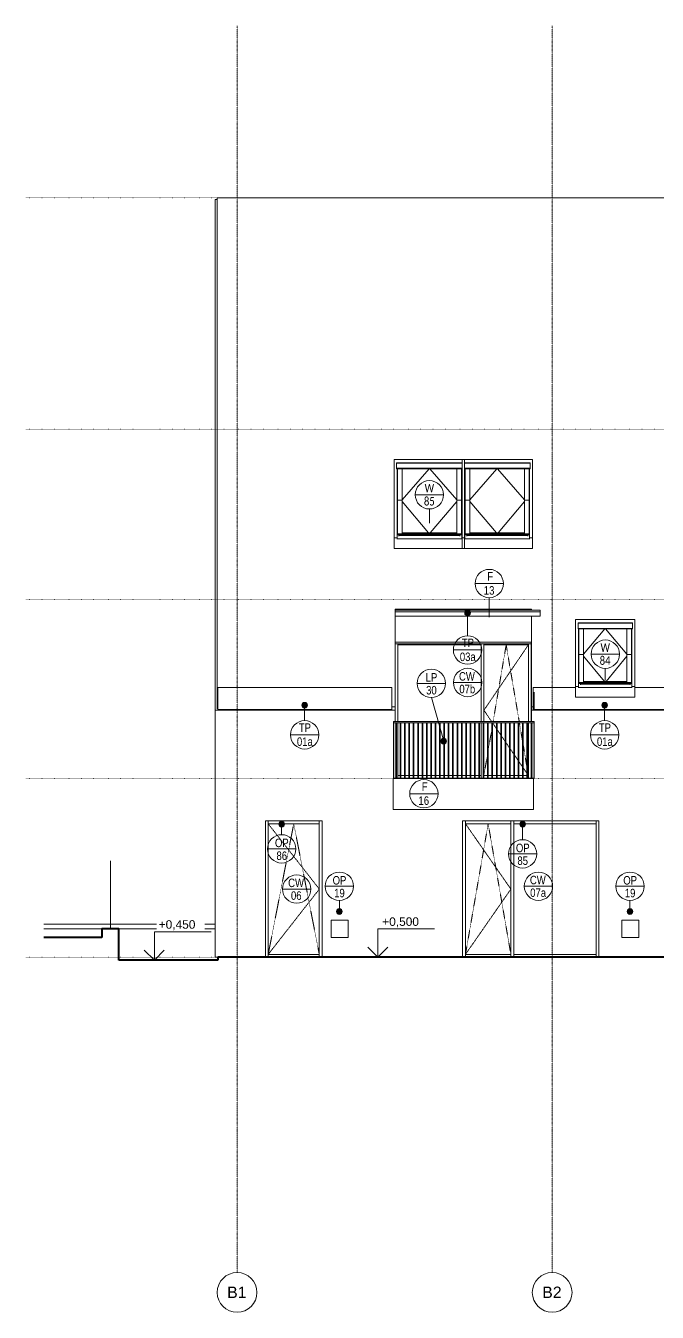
# Model space of a CAD drawing. Header units: millimetres. Extents: x -10201 to 227333, y -5874 to 72638.
# Drawn here: x -10201 to 925, y -5753 to 16905 of the extents above; entities that cross this region are included whole.
import ezdxf

# ---------------------------------------------------------------- set-up
doc = ezdxf.new("R2010")
doc.units = ezdxf.units.MM
for name, pattern in [('HA_Dash_2mm-S1mm', [2, 1, -1]), ('HA_DashDot_10mm-S3mm', [10, 4, -3, 0, -3]), ('HA_Dot-S4mm', [4, 0, -4])]:
    doc.linetypes.add(name, pattern=pattern)
for name, color, linetype, lineweight in [('A-DETL-____-THIN', 9, 'Continuous', 9), ('A-DETL-____-WIDE', 9, 'Continuous', 40), ('A-DOOR-____-OTLN', 9, 'Continuous', 9), ('A-FLOR-____-OTLN', 9, 'Continuous', 9), ('A-FLOR-HRAL-OTLN', 9, 'Continuous', 9), ('A-FLOR-LEVL-OTLN', 9, 'Continuous', 9), ('A-GENM-____-IDEN', 9, 'Continuous', 9), ('A-GENM-____-OTLN', 9, 'Continuous', 9), ('A-GLAZ-____-IDEN', 9, 'Continuous', 9), ('A-GLAZ-____-OTLN', 9, 'Continuous', 5), ('A-GLAZ-CURT-OTLN', 9, 'Continuous', 5), ('A-GLAZ-CWMG-OTLN', 9, 'Continuous', 5), ('A-ROOF-____-OTLN', 9, 'Continuous', 9), ('A-WALL-____-IDEN', 9, 'Continuous', 9), ('A-WALL-____-MCUT', 9, 'Continuous', 25), ('A-WALL-____-OTLN', 9, 'Continuous', 9), ('G-____-____-DIMS', 9, 'Continuous', 5), ('G-____-____-TEXT', 9, 'Continuous', 5), ('I-WALL-____-OTLN', 9, 'Continuous', 9), ('S-GRID-____-IDEN', 9, 'Continuous', 9), ('S-GRID-____-OTLN', 9, 'Continuous', 5)]:
    doc.layers.add(name, color=color, linetype=linetype, lineweight=lineweight)
doc.styles.add('Arial', font='arial.ttf', dxfattribs={"height": 200})
doc.styles.add('Arial_1', font='arial.ttf', dxfattribs={"height": 150})
doc.styles.add('Arial_2', font='arial.ttf', dxfattribs={"width": 0.8, "height": 150})
doc.styles.add('Calibri', font='calibri.ttf', dxfattribs={"width": 0.8, "height": 150})

# ---------------------------------------------------------------- blocks, each defined once
blk = doc.blocks.new('Railing - 40 x12 mm-1473109-B_pohled jižní_DPS pohled')
at = {"layer": 'A-FLOR-HRAL-OTLN'}
blk.add_hatch(color=256, dxfattribs=at).paths.add_polyline_path([(-1248, 3655), (-1244, 3655), (-1244, 4630), (-1282, 4630), (-1282, 3655)])
at = {"layer": 'A-FLOR-HRAL-OTLN', "color": 7}
blk.add_line((-1244, 4630), (-1244, 3655), dxfattribs=at)
blk = doc.blocks.new('Railing - 40 x12 mm-V1-B_pohled jižní_DPS pohled')
at = {"layer": 'A-FLOR-HRAL-OTLN'}
blk.add_hatch(color=256, dxfattribs=at).paths.add_polyline_path([(-1282, 3655), (-1282, 4630), (-1294, 4630), (-1294, 3655)])
at = {"layer": 'A-FLOR-HRAL-OTLN', "color": 7}
for p, q in [((-1282, 4630), (-1294, 4630)), ((-1294, 4630), (-1294, 3655)), ((-1282, 3655), (-1282, 4630)), ((-1294, 3655), (-1282, 3655))]:
    blk.add_line(p, q, dxfattribs=at)
blk = doc.blocks.new('Railing - 40 x12 mm-V2-B_pohled jižní_DPS pohled')
at = {"layer": 'A-FLOR-HRAL-OTLN'}
blk.add_hatch(color=256, dxfattribs=at).paths.add_polyline_path([(-3681, 3655), (-3681, 4630), (-3719, 4630), (-3719, 3655)])
at = {"layer": 'A-FLOR-HRAL-OTLN', "color": 7}
blk.add_line((-3719, 3655), (-3719, 4630), dxfattribs=at)
blk = doc.blocks.new('Railing - Railing-1472907-B_pohled jižní_DPS pohled')
at = {"layer": 'A-FLOR-HRAL-OTLN'}
blk.add_hatch(color=256, dxfattribs=at).paths.add_polyline_path([(-1248, 3650), (-1244, 3650), (-1244, 3655), (-3719, 3655), (-3719, 3650), (-1381, 3650)])
at = {"layer": 'A-FLOR-HRAL-OTLN', "color": 7}
for p, q in [((-3719, 3650), (-3719, 3655)), ((-3719, 3655), (-1244, 3655)), ((-1244, 3650), (-3719, 3650)), ((-1244, 3650), (-1244, 3655))]:
    blk.add_line(p, q, dxfattribs=at)
for name, p in [('Railing - 40 x12 mm-V2-B_pohled jižní_DPS pohled', (0, 0)), ('Railing - 40 x12 mm-V1-B_pohled jižní_DPS pohled', (-2387, 0)), ('Railing - 40 x12 mm-V1-B_pohled jižní_DPS pohled', (-2310, 0)), ('Railing - 40 x12 mm-V1-B_pohled jižní_DPS pohled', (-2233, 0)), ('Railing - 40 x12 mm-V1-B_pohled jižní_DPS pohled', (-2156, 0)), ('Railing - 40 x12 mm-V1-B_pohled jižní_DPS pohled', (-2079, 0)), ('Railing - 40 x12 mm-V1-B_pohled jižní_DPS pohled', (-2002, 0)), ('Railing - 40 x12 mm-V1-B_pohled jižní_DPS pohled', (-1925, 0)), ('Railing - 40 x12 mm-V1-B_pohled jižní_DPS pohled', (-1848, 0)), ('Railing - 40 x12 mm-V1-B_pohled jižní_DPS pohled', (-1771, 0)), ('Railing - 40 x12 mm-V1-B_pohled jižní_DPS pohled', (-1694, 0)), ('Railing - 40 x12 mm-V1-B_pohled jižní_DPS pohled', (-1617, 0)), ('Railing - 40 x12 mm-V1-B_pohled jižní_DPS pohled', (-1540, 0)), ('Railing - 40 x12 mm-V1-B_pohled jižní_DPS pohled', (-1463, 0)), ('Railing - 40 x12 mm-V1-B_pohled jižní_DPS pohled', (-1386, 0)), ('Railing - 40 x12 mm-V1-B_pohled jižní_DPS pohled', (-1309, 0)), ('Railing - 40 x12 mm-V1-B_pohled jižní_DPS pohled', (-1232, 0)), ('Railing - 40 x12 mm-V1-B_pohled jižní_DPS pohled', (-1155, 0)), ('Railing - 40 x12 mm-V1-B_pohled jižní_DPS pohled', (-1078, 0)), ('Railing - 40 x12 mm-V1-B_pohled jižní_DPS pohled', (-1001, 0)), ('Railing - 40 x12 mm-V1-B_pohled jižní_DPS pohled', (-924, 0)), ('Railing - 40 x12 mm-V1-B_pohled jižní_DPS pohled', (-847, 0)), ('Railing - 40 x12 mm-V1-B_pohled jižní_DPS pohled', (-770, 0)), ('Railing - 40 x12 mm-V1-B_pohled jižní_DPS pohled', (-693, 0)), ('Railing - 40 x12 mm-V1-B_pohled jižní_DPS pohled', (-616, 0)), ('Railing - 40 x12 mm-V1-B_pohled jižní_DPS pohled', (-539, 0)), ('Railing - 40 x12 mm-V1-B_pohled jižní_DPS pohled', (-462, 0)), ('Railing - 40 x12 mm-V1-B_pohled jižní_DPS pohled', (-385, 0)), ('Railing - 40 x12 mm-V1-B_pohled jižní_DPS pohled', (-308, 0)), ('Railing - 40 x12 mm-V1-B_pohled jižní_DPS pohled', (-231, 0)), ('Railing - 40 x12 mm-V1-B_pohled jižní_DPS pohled', (-154, 0)), ('Railing - 40 x12 mm-V1-B_pohled jižní_DPS pohled', (-77, 0)), ('Railing - 40 x12 mm-V1-B_pohled jižní_DPS pohled', (0, 0)), ('Railing - 40 x12 mm-1473109-B_pohled jižní_DPS pohled', (0, 0))]:
    blk.add_blockref(name, p)
blk = doc.blocks.new('Top Rail Type - Top Rail_Internal_-1472931-B_pohled jižní_DPS pohled')
at = {"layer": 'A-FLOR-HRAL-OTLN'}
blk.add_hatch(color=256, dxfattribs=at).paths.add_polyline_path([(-1248, 4630), (-1244, 4630), (-1244, 4650), (-3719, 4650), (-3719, 4630), (-1381, 4630)])
at = {"layer": 'A-FLOR-HRAL-OTLN', "color": 7}
for p, q in [((-3719, 4630), (-3719, 4650)), ((-1244, 4650), (-3719, 4650)), ((-1244, 4630), (-3719, 4630)), ((-1244, 4630), (-1244, 4650))]:
    blk.add_line(p, q, dxfattribs=at)
blk = doc.blocks.new('Systémový panel - Sklo-1712998-B_pohled jižní_DPS pohled')
at = {"layer": 'A-GLAZ-CURT-OTLN', "color": 250}
for p, q in [((-2179, 6000), (-3646, 6000)), ((-3646, 6000), (-3646, 4650)), ((-2179, 4650), (-2179, 6000)), ((-3646, 4630), (-3646, 3700)), ((-2179, 3700), (-2179, 4630)), ((-3646, 3700), (-3604, 3700)), ((-3592, 3700), (-3527, 3700)), ((-3515, 3700), (-3450, 3700)), ((-3438, 3700), (-3373, 3700)), ((-3361, 3700), (-3296, 3700)), ((-3284, 3700), (-3219, 3700)), ((-3207, 3700), (-3142, 3700)), ((-3130, 3700), (-3065, 3700)), ((-3053, 3700), (-2988, 3700)), ((-2976, 3700), (-2911, 3700)), ((-2899, 3700), (-2834, 3700)), ((-2822, 3700), (-2757, 3700)), ((-2745, 3700), (-2680, 3700)), ((-2668, 3700), (-2603, 3700)), ((-2591, 3700), (-2526, 3700)), ((-2514, 3700), (-2449, 3700)), ((-2437, 3700), (-2372, 3700)), ((-2360, 3700), (-2295, 3700)), ((-2283, 3700), (-2218, 3700)), ((-2206, 3700), (-2179, 3700))]:
    blk.add_line(p, q, dxfattribs=at)
blk = doc.blocks.new('Obdélníková příčel - 50x70mm EXT-1712994-B_pohled jižní_DPS pohled')
at = {"layer": 'A-GLAZ-CWMG-OTLN', "color": 250}
for p, q in [((-2129, 6000), (-2129, 6020)), ((-2129, 6000), (-1346, 6000)), ((-1346, 6020), (-1346, 6000))]:
    blk.add_line(p, q, dxfattribs=at)
blk = doc.blocks.new('Obdélníková příčel - 50x70mm EXT-1712995-B_pohled jižní_DPS pohled')
at = {"layer": 'A-GLAZ-CWMG-OTLN', "color": 250}
for p, q in [((-3646, 3655), (-3646, 3700)), ((-3604, 3700), (-3646, 3700)), ((-3527, 3700), (-3592, 3700)), ((-3450, 3700), (-3515, 3700)), ((-3373, 3700), (-3438, 3700)), ((-3296, 3700), (-3361, 3700)), ((-3219, 3700), (-3284, 3700)), ((-3142, 3700), (-3207, 3700)), ((-3065, 3700), (-3130, 3700)), ((-2988, 3700), (-3053, 3700)), ((-2911, 3700), (-2976, 3700)), ((-2834, 3700), (-2899, 3700)), ((-2757, 3700), (-2822, 3700)), ((-2680, 3700), (-2745, 3700)), ((-2603, 3700), (-2668, 3700)), ((-2526, 3700), (-2591, 3700)), ((-2449, 3700), (-2514, 3700)), ((-2372, 3700), (-2437, 3700)), ((-2295, 3700), (-2360, 3700)), ((-2218, 3700), (-2283, 3700)), ((-2179, 3700), (-2206, 3700)), ((-2179, 3700), (-2179, 3655))]:
    blk.add_line(p, q, dxfattribs=at)
blk = doc.blocks.new('Obdélníková příčel - 50x70mm EXT-1518045-B_pohled jižní_DPS pohled')
at = {"layer": 'A-GLAZ-CWMG-OTLN', "color": 250}
for p, q in [((-1346, 6020), (-1346, 4650)), ((-1346, 4630), (-1346, 3655))]:
    blk.add_line(p, q, dxfattribs=at)
blk = doc.blocks.new('Obdélníková příčel - 50x70mm EXT-1518046-B_pohled jižní_DPS pohled')
at = {"layer": 'A-GLAZ-CWMG-OTLN', "color": 250}
for p, q in [((-3646, 4650), (-3646, 6020)), ((-3646, 3655), (-3646, 4630))]:
    blk.add_line(p, q, dxfattribs=at)
blk = doc.blocks.new('ABMV_CW_Single_Swing_Generic - Ex_Glass_SKLOPNE-1712999-B_pohled jižní_DPS pohled')
at = {"layer": 'A-DOOR-____-OTLN', "color": 250, "linetype": 'HA_Dash_2mm-S1mm', "lineweight": 5}
for p, q in [((-1346, 6000), (-2129, 4850)), ((-1737, 6000), (-1967, 4650)), ((-1507, 4650), (-1737, 6000)), ((-2129, 4850), (-1993, 4650)), ((-1987, 4533), (-2052, 4152)), ((-1971, 4630), (-1975, 4604)), ((-1975, 4624), (-1910, 4529)), ((-1448, 4303), (-1504, 4630)), ((-1898, 4511), (-1833, 4416)), ((-1821, 4398), (-1756, 4303)), ((-2064, 4081), (-2129, 3700)), ((-1744, 4285), (-1679, 4190)), ((-1667, 4172), (-1602, 4077)), ((-1371, 3851), (-1436, 4233)), ((-1590, 4059), (-1525, 3964)), ((-1513, 3946), (-1448, 3851)), ((-1436, 3833), (-1371, 3738)), ((-1346, 3700), (-1359, 3781)), ((-1359, 3720), (-1346, 3700))]:
    blk.add_line(p, q, dxfattribs=at)
blk = doc.blocks.new('Obdélníková příčel - 50x70mm EXT-1712996-B_pohled jižní_DPS pohled')
at = {"layer": 'A-GLAZ-CWMG-OTLN', "color": 250}
for p, q in [((-3646, 6000), (-3646, 6020)), ((-3646, 6000), (-2179, 6000)), ((-2179, 6020), (-2179, 6000))]:
    blk.add_line(p, q, dxfattribs=at)
blk = doc.blocks.new('Obdélníková příčel - 50x70mm EXT-1712997-B_pohled jižní_DPS pohled')
at = {"layer": 'A-GLAZ-CWMG-OTLN', "color": 250}
for p, q in [((-2064, 3700), (-2129, 3700)), ((-1987, 3700), (-2052, 3700)), ((-1910, 3700), (-1975, 3700)), ((-1833, 3700), (-1898, 3700)), ((-1756, 3700), (-1821, 3700)), ((-1679, 3700), (-1744, 3700)), ((-1602, 3700), (-1667, 3700)), ((-1525, 3700), (-1590, 3700)), ((-1448, 3700), (-1513, 3700)), ((-1371, 3700), (-1436, 3700)), ((-1346, 3700), (-1359, 3700)), ((-1346, 3700), (-1346, 3655))]:
    blk.add_line(p, q, dxfattribs=at)
blk = doc.blocks.new('Obdélníková příčel - 50x70mm EXT-1518048-B_pohled jižní_DPS pohled')
at = {"layer": 'A-GLAZ-CWMG-OTLN', "color": 250}
for p, q in [((-2179, 6020), (-2179, 4650)), ((-2129, 4650), (-2129, 6020)), ((-2179, 4630), (-2179, 3655))]:
    blk.add_line(p, q, dxfattribs=at)
blk = doc.blocks.new('Obdélníková příčel - 50x70mm EXT-1516067-B_pohled jižní_DPS pohled')
at = {"layer": 'A-GLAZ-CWMG-OTLN', "color": 250}
for p, q in [((-5929, 2850), (-5929, 2900)), ((-5029, 2850), (-5929, 2850)), ((-5029, 2900), (-5029, 2850))]:
    blk.add_line(p, q, dxfattribs=at)
blk = doc.blocks.new('Obdélníková příčel - 50x70mm EXT-V15-B_pohled jižní_DPS pohled')
at = {"layer": 'A-GLAZ-CWMG-OTLN', "color": 250}
blk.add_line((-5929, 2900), (-5929, 500), dxfattribs=at)
blk = doc.blocks.new('ABMV_CW_Single_Swing_Generic - Ex_Glass_SKLOPNE-1553233-B_pohled jižní_DPS pohled')
at = {"layer": 'A-DOOR-____-OTLN', "color": 250, "linetype": 'HA_Dash_2mm-S1mm', "lineweight": 5}
for p, q in [((-5929, 550), (-5479, 2850)), ((-5929, 2850), (-5029, 1700)), ((-5479, 2850), (-5029, 550)), ((-5029, 1700), (-5929, 550))]:
    blk.add_line(p, q, dxfattribs=at)
blk = doc.blocks.new('Obdélníková příčel - 50x70mm EXT-1516068-B_pohled jižní_DPS pohled')
at = {"layer": 'A-GLAZ-CWMG-OTLN', "color": 250}
for p, q in [((-5929, 500), (-5929, 550)), ((-5929, 550), (-5029, 550)), ((-5029, 550), (-5029, 500))]:
    blk.add_line(p, q, dxfattribs=at)
blk = doc.blocks.new('Obdélníková příčel - 50x70mm EXT-V16-B_pohled jižní_DPS pohled')
at = {"layer": 'A-GLAZ-CWMG-OTLN', "color": 250}
blk.add_line((-5029, 2900), (-5029, 500), dxfattribs=at)
blk = doc.blocks.new('Systémový panel - Sklo-1518049-B_pohled jižní_DPS pohled')
at = {"layer": 'A-GLAZ-CURT-OTLN', "color": 250}
for p, q in [((-154, 2850), (-1604, 2850)), ((-1604, 2850), (-1604, 550)), ((-154, 550), (-154, 2850)), ((-1604, 550), (-154, 550))]:
    blk.add_line(p, q, dxfattribs=at)
blk = doc.blocks.new('Obdélníková příčel - 50x70mm EXT-1944709-B_pohled jižní_DPS pohled')
at = {"layer": 'A-GLAZ-CWMG-OTLN', "color": 250}
for p, q in [((-2454, 2850), (-2454, 2900)), ((-1654, 2850), (-2454, 2850)), ((-1654, 2900), (-1654, 2850))]:
    blk.add_line(p, q, dxfattribs=at)
blk = doc.blocks.new('Obdélníková příčel - 50x70mm EXT-1514294-B_pohled jižní_DPS pohled')
at = {"layer": 'A-GLAZ-CWMG-OTLN', "color": 250}
for p, q in [((-1604, 500), (-1604, 550)), ((-1604, 550), (-154, 550)), ((-154, 550), (-154, 500))]:
    blk.add_line(p, q, dxfattribs=at)
blk = doc.blocks.new('Obdélníková příčel - 50x70mm EXT-V17-B_pohled jižní_DPS pohled')
at = {"layer": 'A-GLAZ-CWMG-OTLN', "color": 250}
blk.add_line((-154, 500), (-154, 2900), dxfattribs=at)
blk = doc.blocks.new('ABMV_CW_Single_Swing_Generic - Ex_Glass_SKLOPNE-1944711-B_pohled jižní_DPS pohled')
at = {"layer": 'A-DOOR-____-OTLN', "color": 250, "linetype": 'HA_Dash_2mm-S1mm', "lineweight": 5}
for p, q in [((-2454, 550), (-2054, 2850)), ((-2454, 2850), (-1654, 1700)), ((-2054, 2850), (-1654, 550)), ((-1654, 1700), (-2454, 550))]:
    blk.add_line(p, q, dxfattribs=at)
blk = doc.blocks.new('Obdélníková příčel - 50x70mm EXT-1514295-B_pohled jižní_DPS pohled')
at = {"layer": 'A-GLAZ-CWMG-OTLN', "color": 250}
for p, q in [((-1604, 2850), (-1604, 2900)), ((-154, 2850), (-1604, 2850)), ((-154, 2900), (-154, 2850))]:
    blk.add_line(p, q, dxfattribs=at)
blk = doc.blocks.new('Obdélníková příčel - 50x70mm EXT-1944710-B_pohled jižní_DPS pohled')
at = {"layer": 'A-GLAZ-CWMG-OTLN', "color": 250}
for p, q in [((-2454, 500), (-2454, 550)), ((-2454, 550), (-1654, 550)), ((-1654, 550), (-1654, 500))]:
    blk.add_line(p, q, dxfattribs=at)
blk = doc.blocks.new('Obdélníková příčel - 50x70mm EXT-V18-B_pohled jižní_DPS pohled')
at = {"layer": 'A-GLAZ-CWMG-OTLN', "color": 250}
for p, q in [((-1654, 2900), (-1654, 500)), ((-1604, 2900), (-1604, 500))]:
    blk.add_line(p, q, dxfattribs=at)
blk = doc.blocks.new('Roof-Windows_VELUX_GLL_1061 - SK08-1808627-B_pohled jižní_DPS pohled')
at = {"layer": 'A-GLAZ-____-OTLN', "color": 250}
for p, q in [((-1274, 9267), (-2514, 9267)), ((-2514, 9267), (-2514, 9207)), ((-2514, 9103), (-2514, 7885)), ((-2472, 9204), (-2472, 9207)), ((-1316, 9207), (-2472, 9207)), ((-1316, 9204), (-2472, 9204)), ((-2472, 9204), (-2472, 9111)), ((-1316, 9111), (-2472, 9111)), ((-2472, 9111), (-2472, 9103)), ((-2472, 9103), (-1316, 9103)), ((-2464, 9103), (-2464, 7974)), ((-2458, 9102), (-2458, 8552)), ((-2375, 8558), (-1900, 9103)), ((-2375, 8552), (-2375, 9102)), ((-1414, 8558), (-1888, 9103)), ((-1414, 9102), (-1414, 8552)), ((-1331, 8552), (-1331, 9102)), ((-1324, 9103), (-1324, 7974)), ((-1316, 9207), (-1316, 9204)), ((-1316, 9111), (-1316, 9204)), ((-1316, 9103), (-1316, 9111)), ((-1274, 7885), (-1274, 9267)), ((-2458, 8552), (-2375, 8552)), ((-2458, 7959), (-2458, 8552)), ((-2375, 8552), (-2458, 8552)), ((-2375, 7959), (-2375, 8552)), ((-1909, 7974), (-2375, 8525)), ((-1880, 7974), (-1414, 8525)), ((-1414, 8552), (-1331, 8552)), ((-1414, 8552), (-1414, 7959)), ((-1331, 8552), (-1414, 8552)), ((-1331, 8552), (-1331, 7959)), ((-2464, 7962), (-2464, 7974)), ((-2458, 7974), (-2464, 7974)), ((-2464, 7955), (-2464, 7962)), ((-2464, 7939), (-2464, 7955)), ((-1324, 7955), (-2464, 7955)), ((-2464, 7930), (-2464, 7939)), ((-1324, 7939), (-2464, 7939)), ((-2375, 7959), (-2458, 7959)), ((-2375, 7958), (-2458, 7958)), ((-1414, 7974), (-2375, 7974)), ((-1331, 7959), (-1414, 7959)), ((-1331, 7958), (-1414, 7958)), ((-1324, 7974), (-1331, 7974)), ((-1324, 7974), (-1324, 7962)), ((-1324, 7962), (-1324, 7955)), ((-1324, 7955), (-1324, 7939)), ((-1324, 7939), (-1324, 7930)), ((-2514, 7885), (-2464, 7885)), ((-2464, 7885), (-2514, 7885)), ((-2514, 7885), (-2514, 7701)), ((-2464, 7930), (-2464, 7916)), ((-2464, 7874), (-2464, 7916)), ((-2464, 7871), (-2464, 7874)), ((-2464, 7871), (-1324, 7871)), ((-2464, 7861), (-2464, 7871)), ((-2431, 7930), (-2431, 7916)), ((-2431, 7928), (-1357, 7928)), ((-1357, 7930), (-1357, 7916)), ((-1324, 7930), (-1324, 7916)), ((-1324, 7916), (-1324, 7874)), ((-1324, 7885), (-1274, 7885)), ((-1274, 7885), (-1324, 7885)), ((-1324, 7874), (-1324, 7871)), ((-1324, 7871), (-1324, 7861)), ((-1274, 7701), (-1274, 7885)), ((-2514, 7701), (-1274, 7701)), ((-2514, 7699), (-2514, 7701)), ((-1274, 7699), (-2514, 7699)), ((-1274, 7701), (-1274, 7699))]:
    blk.add_line(p, q, dxfattribs=at)
blk = doc.blocks.new('Roof-Windows_VELUX_GLL_1061 - SK08-V22-B_pohled jižní_DPS pohled')
at = {"layer": 'A-GLAZ-____-OTLN', "color": 250}
for p, q in [((-2469, 9267), (-3709, 9267)), ((-3709, 9267), (-3709, 7885)), ((-3667, 9204), (-3667, 9207)), ((-2511, 9207), (-3667, 9207)), ((-2511, 9204), (-3667, 9204)), ((-3667, 9204), (-3667, 9111)), ((-2511, 9111), (-3667, 9111)), ((-3667, 9111), (-3667, 9103)), ((-3667, 9103), (-2511, 9103)), ((-3659, 9103), (-3659, 7974)), ((-3653, 9102), (-3653, 8552)), ((-3570, 8558), (-3095, 9103)), ((-3570, 8552), (-3570, 9102)), ((-2609, 8558), (-3083, 9103)), ((-2609, 9102), (-2609, 8552)), ((-2526, 8552), (-2526, 9102)), ((-2519, 9103), (-2519, 7974)), ((-2511, 9207), (-2511, 9204)), ((-2511, 9111), (-2511, 9204)), ((-2511, 9103), (-2511, 9111)), ((-2469, 9207), (-2469, 9267)), ((-2469, 7885), (-2469, 9103)), ((-3653, 8552), (-3570, 8552)), ((-3653, 7959), (-3653, 8552)), ((-3570, 8552), (-3653, 8552)), ((-3570, 7959), (-3570, 8552)), ((-3104, 7974), (-3570, 8525)), ((-3075, 7974), (-2609, 8525)), ((-2609, 8552), (-2526, 8552)), ((-2609, 8552), (-2609, 7959)), ((-2526, 8552), (-2609, 8552)), ((-2526, 8552), (-2526, 7959)), ((-3659, 7962), (-3659, 7974)), ((-3653, 7974), (-3659, 7974)), ((-3659, 7955), (-3659, 7962)), ((-3659, 7939), (-3659, 7955)), ((-2519, 7955), (-3659, 7955)), ((-3659, 7930), (-3659, 7939)), ((-2519, 7939), (-3659, 7939)), ((-3570, 7959), (-3653, 7959)), ((-3570, 7958), (-3653, 7958)), ((-2609, 7974), (-3570, 7974)), ((-2526, 7959), (-2609, 7959)), ((-2526, 7958), (-2609, 7958)), ((-2519, 7974), (-2526, 7974)), ((-2519, 7974), (-2519, 7962)), ((-2519, 7962), (-2519, 7955)), ((-2519, 7955), (-2519, 7939)), ((-2519, 7939), (-2519, 7930)), ((-3709, 7885), (-3659, 7885)), ((-3659, 7885), (-3709, 7885)), ((-3709, 7885), (-3709, 7701)), ((-3659, 7930), (-3659, 7916)), ((-3659, 7874), (-3659, 7916)), ((-3659, 7871), (-3659, 7874)), ((-3659, 7871), (-2519, 7871)), ((-3659, 7861), (-3659, 7871)), ((-3626, 7930), (-3626, 7916)), ((-3626, 7928), (-2552, 7928)), ((-2552, 7930), (-2552, 7916)), ((-2519, 7930), (-2519, 7916)), ((-2519, 7916), (-2519, 7874)), ((-2519, 7885), (-2469, 7885)), ((-2469, 7885), (-2519, 7885)), ((-2519, 7874), (-2519, 7871)), ((-2519, 7871), (-2519, 7861)), ((-2469, 7701), (-2469, 7885)), ((-3709, 7701), (-2469, 7701)), ((-3709, 7699), (-3709, 7701)), ((-2469, 7699), (-3709, 7699)), ((-2469, 7701), (-2469, 7699))]:
    blk.add_line(p, q, dxfattribs=at)
blk = doc.blocks.new('Roof-Windows_VELUX_GLL_1061 - PK06-1809138-B_pohled jižní_DPS pohled')
at = {"layer": 'A-GLAZ-____-OTLN', "color": 250}
for p, q in [((529, 6446), (-513, 6446)), ((-513, 6446), (-513, 5267)), ((-471, 6384), (-471, 6387)), ((487, 6387), (-471, 6387)), ((487, 6384), (-471, 6384)), ((-471, 6384), (-471, 6291)), ((487, 6387), (487, 6384)), ((487, 6291), (487, 6384)), ((529, 5267), (529, 6446)), ((487, 6291), (-471, 6291)), ((-471, 6291), (-471, 6282)), ((-471, 6282), (487, 6282)), ((-463, 6282), (-463, 5356)), ((-456, 6282), (-456, 5833)), ((-373, 5839), (2, 6282)), ((-373, 5833), (-373, 6282)), ((390, 5839), (14, 6282)), ((390, 6282), (390, 5833)), ((473, 5833), (473, 6282)), ((479, 6282), (479, 5356)), ((487, 6282), (487, 6291)), ((-456, 5833), (-373, 5833)), ((-456, 5341), (-456, 5833)), ((-373, 5833), (-456, 5833)), ((-373, 5341), (-373, 5833)), ((-6, 5356), (-373, 5805)), ((22, 5356), (390, 5805)), ((390, 5833), (473, 5833)), ((390, 5833), (390, 5341)), ((473, 5833), (390, 5833)), ((473, 5833), (473, 5341)), ((-513, 5267), (-463, 5267)), ((-463, 5267), (-513, 5267)), ((-513, 5267), (-513, 5083)), ((-463, 5345), (-463, 5356)), ((-456, 5356), (-463, 5356)), ((-463, 5337), (-463, 5345)), ((-463, 5321), (-463, 5337)), ((479, 5337), (-463, 5337)), ((-463, 5312), (-463, 5321)), ((479, 5321), (-463, 5321)), ((-463, 5312), (-463, 5298)), ((-463, 5257), (-463, 5298)), ((-463, 5253), (-463, 5257)), ((-463, 5243), (-463, 5254)), ((-463, 5253), (479, 5253)), ((-373, 5341), (-456, 5341)), ((-373, 5341), (-456, 5341)), ((-430, 5312), (-430, 5298)), ((-430, 5310), (446, 5310)), ((390, 5356), (-373, 5356)), ((473, 5341), (390, 5341)), ((473, 5341), (390, 5341)), ((446, 5312), (446, 5298)), ((479, 5356), (473, 5356)), ((479, 5356), (479, 5345)), ((479, 5345), (479, 5337)), ((479, 5337), (479, 5321)), ((479, 5321), (479, 5312)), ((479, 5312), (479, 5298)), ((479, 5298), (479, 5257)), ((479, 5267), (529, 5267)), ((529, 5267), (479, 5267)), ((479, 5257), (479, 5253)), ((479, 5254), (479, 5243)), ((529, 5083), (529, 5267)), ((-513, 5083), (529, 5083)), ((-513, 5081), (-513, 5083)), ((529, 5081), (-513, 5081)), ((529, 5083), (529, 5081))]:
    blk.add_line(p, q, dxfattribs=at)
blk = doc.blocks.new('HA_GM_Gutter_Balcony - HA_GM_Gutter_Facade TP03-1678418-B_pohled jižní_DPS pohled')
at = {"layer": 'A-GENM-____-OTLN', "color": 7}
for p, q in [((-3694, 6583), (-3694, 6613)), ((-1139, 6613), (-3694, 6613)), ((-3694, 6581), (-3694, 6583)), ((-1139, 6583), (-3694, 6583)), ((-3694, 6508), (-3694, 6581)), ((-1139, 6581), (-3694, 6581)), ((-1139, 6613), (-1139, 6583)), ((-1139, 6583), (-1139, 6581)), ((-1139, 6581), (-1139, 6508)), ((-1139, 6508), (-3694, 6508))]:
    blk.add_line(p, q, dxfattribs=at)
blk = doc.blocks.new('TB_revizni dvirka 300x300 - TB_revizni dvirka 300x300-1879353-B_pohled jižní_DPS pohled')
at = {"layer": 'A-GENM-____-OTLN', "color": 7}
for p, q in [((-4821, 1150), (-4521, 1150)), ((-4821, 850), (-4821, 1150)), ((-4521, 1150), (-4521, 850)), ((-4521, 850), (-4821, 850))]:
    blk.add_line(p, q, dxfattribs=at)
blk = doc.blocks.new('TB_Porotherm KPVarioUNI_3000mm - TB_Porotherm KPVarioUNI_3000mm-1959484-B_pohled jižní_DPS pohled')
at = {"layer": 'A-GENM-____-OTLN', "color": 7}
blk.add_line((-1289, 6020), (-3694, 6020), dxfattribs=at)
blk = doc.blocks.new('185-01_OBJEKT B_Central_rvt-1-B_pohled jižní_DPS pohled')
at = {"layer": 'A-ROOF-____-OTLN', "color": 7}
for p, q in [((-6829, 4911), (-6829, 13875)), ((-6829, 13875), (21171, 13875)), ((-3694, 4911), (-3694, 6629)), ((-3694, 6629), (-1289, 6629)), ((-1289, 6629), (-1289, 6613)), ((-1289, 6508), (-1289, 4911)), ((-6819, 4911), (-6819, 5250)), ((-6819, 5250), (-3754, 5250)), ((-3754, 5250), (-3754, 4911)), ((-1264, 4911), (-1264, 5250)), ((-1264, 5250), (-513, 5250)), ((529, 5250), (1246, 5250)), ((-6829, 4872), (-6829, 4911)), ((-6829, 4911), (-6819, 4911)), ((-6819, 4872), (-6819, 4911)), ((-3754, 4862), (-6819, 4862)), ((-3754, 4911), (-3694, 4911)), ((-3754, 4911), (-3754, 4862)), ((-3694, 4851), (-3694, 4911)), ((-1289, 4911), (-1264, 4911)), ((-1289, 4911), (-1289, 4650)), ((-1264, 4862), (-1264, 4911)), ((1246, 4862), (-1264, 4862))]:
    blk.add_line(p, q, dxfattribs=at)
at = {"layer": 'A-WALL-____-OTLN', "color": 7}
for p, q in [((-6864, 4849), (-6864, 13847)), ((-6864, 13847), (-6829, 13847)), ((-1289, 6505), (-3694, 6505)), ((-3694, 6250), (-3694, 4888)), ((-3694, 6050), (-1289, 6050)), ((-1296, 6050), (-1296, 4650)), ((-1244, 5170), (-1244, 4888)), ((-6864, 500), (-6864, 4849)), ((-6819, 4849), (-6864, 4849)), ((-6819, 4872), (-6819, 4852)), ((-3694, 4852), (-6819, 4852)), ((-6819, 4852), (-6819, 4849)), ((-3694, 4888), (-3694, 4852)), ((-3694, 4650), (-3694, 4852)), ((1306, 4852), (-1289, 4852)), ((-1289, 4852), (-1289, 4650)), ((-1264, 4888), (-1244, 4888)), ((-1244, 4888), (-1244, 4862)), ((-1296, 4630), (-1296, 3655)), ((-5979, 500), (-5979, 2900)), ((-5979, 2900), (-4979, 2900)), ((-4979, 2900), (-4979, 500)), ((-2504, 500), (-2504, 2900)), ((-2504, 2900), (-104, 2900)), ((-104, 2900), (-104, 500)), ((-6864, 500), (-6819, 500))]:
    blk.add_line(p, q, dxfattribs=at)
at = {"layer": 'I-WALL-____-OTLN', "color": 7}
for p, q in [((-3719, 3650), (-3729, 3650)), ((-3729, 3650), (-3729, 3100)), ((-1254, 3650), (-1254, 3100)), ((-3729, 3100), (-1264, 3100)), ((-1254, 3100), (-1264, 3100))]:
    blk.add_line(p, q, dxfattribs=at)
at = {"layer": 'A-DOOR-____-OTLN', "lineweight": 9}
for name in ['ABMV_CW_Single_Swing_Generic - Ex_Glass_SKLOPNE-1712999-B_pohled jižní_DPS pohled', 'ABMV_CW_Single_Swing_Generic - Ex_Glass_SKLOPNE-1553233-B_pohled jižní_DPS pohled', 'ABMV_CW_Single_Swing_Generic - Ex_Glass_SKLOPNE-1944711-B_pohled jižní_DPS pohled']:
    blk.add_blockref(name, (0, 0), dxfattribs=at)
at = {"layer": 'A-FLOR-HRAL-OTLN', "lineweight": 9}
for name in ['Top Rail Type - Top Rail_Internal_-1472931-B_pohled jižní_DPS pohled', 'Railing - Railing-1472907-B_pohled jižní_DPS pohled']:
    blk.add_blockref(name, (0, 0), dxfattribs=at)
at = {"layer": 'A-GENM-____-OTLN', "lineweight": 9}
for name, p in [('HA_GM_Gutter_Balcony - HA_GM_Gutter_Facade TP03-1678418-B_pohled jižní_DPS pohled', (0, 0)), ('TB_Porotherm KPVarioUNI_3000mm - TB_Porotherm KPVarioUNI_3000mm-1959484-B_pohled jižní_DPS pohled', (0, 0)), ('TB_revizni dvirka 300x300 - TB_revizni dvirka 300x300-1879353-B_pohled jižní_DPS pohled', (0, 0)), ('TB_revizni dvirka 300x300 - TB_revizni dvirka 300x300-1879353-B_pohled jižní_DPS pohled', (5120, 0))]:
    blk.add_blockref(name, p, dxfattribs=at)
at = {"layer": 'A-GLAZ-____-OTLN', "lineweight": 9}
for name in ['Roof-Windows_VELUX_GLL_1061 - SK08-V22-B_pohled jižní_DPS pohled', 'Roof-Windows_VELUX_GLL_1061 - SK08-1808627-B_pohled jižní_DPS pohled', 'Roof-Windows_VELUX_GLL_1061 - PK06-1809138-B_pohled jižní_DPS pohled']:
    blk.add_blockref(name, (0, 0), dxfattribs=at)
at = {"layer": 'A-GLAZ-CURT-OTLN', "lineweight": 9}
for name in ['Systémový panel - Sklo-1712998-B_pohled jižní_DPS pohled', 'Systémový panel - Sklo-1518049-B_pohled jižní_DPS pohled']:
    blk.add_blockref(name, (0, 0), dxfattribs=at)
at = {"layer": 'A-GLAZ-CWMG-OTLN', "lineweight": 9}
for name, p in [('Obdélníková příčel - 50x70mm EXT-1518046-B_pohled jižní_DPS pohled', (0, 0)), ('Obdélníková příčel - 50x70mm EXT-1712996-B_pohled jižní_DPS pohled', (0, 0)), ('Obdélníková příčel - 50x70mm EXT-1518048-B_pohled jižní_DPS pohled', (0, 0)), ('Obdélníková příčel - 50x70mm EXT-1712994-B_pohled jižní_DPS pohled', (0, 0)), ('Obdélníková příčel - 50x70mm EXT-1518045-B_pohled jižní_DPS pohled', (0, 0)), ('Obdélníková příčel - 50x70mm EXT-1712995-B_pohled jižní_DPS pohled', (0, 0)), ('Obdélníková příčel - 50x70mm EXT-1712997-B_pohled jižní_DPS pohled', (0, 0)), ('Obdélníková příčel - 50x70mm EXT-1516067-B_pohled jižní_DPS pohled', (0, 0)), ('Obdélníková příčel - 50x70mm EXT-V15-B_pohled jižní_DPS pohled', (0, 0)), ('Obdélníková příčel - 50x70mm EXT-V16-B_pohled jižní_DPS pohled', (0, 0)), ('Obdélníková příčel - 50x70mm EXT-1944709-B_pohled jižní_DPS pohled', (0, 0)), ('Obdélníková příčel - 50x70mm EXT-V15-B_pohled jižní_DPS pohled', (3475, 0)), ('Obdélníková příčel - 50x70mm EXT-V18-B_pohled jižní_DPS pohled', (0, 0)), ('Obdélníková příčel - 50x70mm EXT-1514295-B_pohled jižní_DPS pohled', (0, 0)), ('Obdélníková příčel - 50x70mm EXT-V17-B_pohled jižní_DPS pohled', (0, 0)), ('Obdélníková příčel - 50x70mm EXT-1516068-B_pohled jižní_DPS pohled', (0, 0)), ('Obdélníková příčel - 50x70mm EXT-1944710-B_pohled jižní_DPS pohled', (0, 0)), ('Obdélníková příčel - 50x70mm EXT-1514294-B_pohled jižní_DPS pohled', (0, 0))]:
    blk.add_blockref(name, p, dxfattribs=at)
blk = doc.blocks.new('Grid - Radius 3_5mm-353793-B_pohled jižní_DPS pohled')
at = {"layer": 'S-GRID-____-IDEN'}
blk.add_circle((-6477, -5403), 350, dxfattribs=at)
blk = doc.blocks.new('Spot Elevations - Default-792506-B_pohled jižní_DPS pohled')
at = {"layer": 'G-____-____-DIMS', "lineweight": 9}
for p, q in [((-2998, 1000), (-3998, 1000)), ((-3998, 1000), (-3998, 500)), ((-4175, 677), (-3998, 500)), ((-3998, 500), (-3822, 677))]:
    blk.add_line(p, q, dxfattribs=at)
blk = doc.blocks.new('HA_TAG_WD - Type Mark-1502833-B_pohled jižní_DPS pohled')
at = {"layer": 'A-GLAZ-____-IDEN'}
blk.add_line((-3339, 8644), (-2839, 8644), dxfattribs=at)
blk.add_circle((-3089, 8644), 250, dxfattribs=at)
blk = doc.blocks.new('HA_TAG_GM_Products1 - Generic-1835784-B_pohled jižní_DPS pohled')
at = {"layer": 'A-GENM-____-IDEN'}
blk.add_line((3015, 5260), (3515, 5260), dxfattribs=at)
blk.add_circle((3265, 5260), 250, dxfattribs=at)
blk = doc.blocks.new('HA_TAG_GM_Products - Generic-588599-B_pohled jižní_DPS pohled')
at = {"layer": 'A-GENM-____-IDEN'}
blk.add_line((-5537, 4417), (-5037, 4417), dxfattribs=at)
blk.add_circle((-5287, 4417), 250, dxfattribs=at)
blk = doc.blocks.new('HA_TAG_cWA - Default-922888-B_pohled jižní_DPS pohled')
at = {"layer": 'A-WALL-____-IDEN'}
blk.add_line((-1418, 1750), (-918, 1750), dxfattribs=at)
blk.add_circle((-1168, 1750), 250, dxfattribs=at)

msp = doc.modelspace()

# ---------------------------------------------------------------- hatches: boundary and pattern name
at = {"layer": 'A-GENM-____-IDEN'}
h = msp.add_hatch(color=256, dxfattribs=at)
edge = h.paths.add_edge_path()
edge.add_arc((-2417, 6563), 50, 0, 360)
h = msp.add_hatch(color=256, dxfattribs=at)
edge = h.paths.add_edge_path()
edge.add_arc((-5287, 4939), 50, 0, 360)
h = msp.add_hatch(color=256, dxfattribs=at)
edge = h.paths.add_edge_path()
edge.add_arc((-2, 4939), 50, 0, 360)
h = msp.add_hatch(color=256, dxfattribs=at)
edge = h.paths.add_edge_path()
edge.add_arc((-2838, 4306), 50, 0, 360)
h = msp.add_hatch(color=256, dxfattribs=at)
edge = h.paths.add_edge_path()
edge.add_arc((-5692, 2843), 50, 0, 360)
h = msp.add_hatch(color=256, dxfattribs=at)
edge = h.paths.add_edge_path()
edge.add_arc((-1447, 2843), 50, 0, 360)
h = msp.add_hatch(color=256, dxfattribs=at)
edge = h.paths.add_edge_path()
edge.add_arc((-4676, 1305), 50, 0, 360)
h = msp.add_hatch(color=256, dxfattribs=at)
edge = h.paths.add_edge_path()
edge.add_arc((444, 1305), 50, 0, 360)

# ---------------------------------------------------------------- linework, layer by layer
at = {"layer": 'A-DETL-____-THIN'}
for p, q in [((-2285, 7081), (-1785, 7081)), ((-2035, 6831), (-2035, 6491)), ((-3437, 3379), (-2937, 3379)), ((-8709, 1000), (-8709, 2200))]:
    msp.add_line(p, q, dxfattribs=at)
for centre in [(-2035, 7081), (-3187, 3379)]:
    msp.add_circle(centre, 250, dxfattribs=at)
at = {"layer": 'A-DETL-____-WIDE'}
for p, q in [((-8559, 1000), (-8859, 1000)), ((-8859, 1000), (-8859, 850)), ((-8559, 450), (-8559, 1000)), ((-8859, 850), (-9881, 850)), ((21161, 500), (-6819, 500)), ((-6819, 500), (-6819, 450)), ((-6959, 450), (-8559, 450)), ((-6819, 450), (-6959, 450))]:
    msp.add_line(p, q, dxfattribs=at)
at = {"layer": 'A-FLOR-____-OTLN'}
msp.add_line((-9881, 1080), (-6864, 1080), dxfattribs=at)
at = {"layer": 'A-FLOR-LEVL-OTLN', "linetype": 'HA_Dot-S4mm', "lineweight": 5}
for p, q in [((-10201, 13875), (26681, 13875)), ((-10201, 9800), (26681, 9800)), ((-10201, 6800), (26681, 6800)), ((-10201, 3650), (26681, 3650)), ((-10201, 500), (26681, 500))]:
    msp.add_line(p, q, dxfattribs=at)
at = {"layer": 'A-GENM-____-IDEN'}
for p, q in [((-2417, 6563), (-2416, 6161)), ((-2838, 4306), (-3055, 5074)), ((-5287, 4939), (-5287, 4667)), ((-2, 4939), (-2, 4667)), ((-5692, 2843), (-5692, 2659)), ((-1447, 2843), (-1447, 2570)), ((-4676, 1305), (-4676, 1500)), ((444, 1305), (444, 1500))]:
    msp.add_line(p, q, dxfattribs=at)
for centre in [(-2417, 6563), (-5287, 4939), (-2, 4939), (-2838, 4306), (-5692, 2843), (-1447, 2843), (-4676, 1305), (444, 1305)]:
    msp.add_circle(centre, 50, dxfattribs=at)
at = {"layer": 'A-GLAZ-____-IDEN'}
for p, q in [((-3089, 8143), (-3089, 8390)), ((8, 5373), (8, 5583))]:
    msp.add_line(p, q, dxfattribs=at)
at = {"layer": 'A-WALL-____-MCUT'}
for p, q in [((-8859, 1000), (-8863, 1000)), ((-8863, 1000), (-8863, 850)), ((-8554, 1000), (-8559, 1000)), ((-8554, 450), (-8554, 1000))]:
    msp.add_line(p, q, dxfattribs=at)
at = {"layer": 'A-WALL-____-OTLN'}
for p, q in [((-8863, 1000), (-9881, 1000)), ((-6864, 1000), (-8554, 1000))]:
    msp.add_line(p, q, dxfattribs=at)
at = {"layer": 'S-GRID-____-OTLN', "linetype": 'HA_DashDot_10mm-S3mm', "lineweight": 9}
for p, q in [((-6477, 14405), (-6477, 16905)), ((-927, 14405), (-927, 16905)), ((-6477, -2553), (-6477, 14405)), ((-927, -2553), (-927, 14405)), ((-6477, -5053), (-6477, -2553)), ((-927, -5053), (-927, -2553))]:
    msp.add_line(p, q, dxfattribs=at)

# ---------------------------------------------------------------- block references
at = {"lineweight": 5}
msp.add_blockref('185-01_OBJEKT B_Central_rvt-1-B_pohled jižní_DPS pohled', (0, 0), dxfattribs=at)
at = {"layer": 'A-GENM-____-IDEN'}
for name, p in [('HA_TAG_GM_Products - Generic-588599-B_pohled jižní_DPS pohled', (2870, 1494)), ('HA_TAG_GM_Products1 - Generic-1835784-B_pohled jižní_DPS pohled', (-6320, 63)), ('HA_TAG_GM_Products - Generic-588599-B_pohled jižní_DPS pohled', (0, 0)), ('HA_TAG_GM_Products - Generic-588599-B_pohled jižní_DPS pohled', (5285, 0)), ('HA_TAG_GM_Products1 - Generic-1835784-B_pohled jižní_DPS pohled', (-8957, -2852)), ('HA_TAG_GM_Products1 - Generic-1835784-B_pohled jižní_DPS pohled', (-4713, -2940)), ('HA_TAG_GM_Products1 - Generic-1835784-B_pohled jižní_DPS pohled', (-7941, -3510)), ('HA_TAG_GM_Products1 - Generic-1835784-B_pohled jižní_DPS pohled', (-2821, -3510))]:
    msp.add_blockref(name, p, dxfattribs=at)
at = {"layer": 'A-GLAZ-____-IDEN'}
for p in [(0, 0), (3098, -2807)]:
    msp.add_blockref('HA_TAG_WD - Type Mark-1502833-B_pohled jižní_DPS pohled', p, dxfattribs=at)
at = {"layer": 'A-WALL-____-IDEN'}
for p in [(-1248, 3588), (-4259, -50), (0, 0)]:
    msp.add_blockref('HA_TAG_cWA - Default-922888-B_pohled jižní_DPS pohled', p, dxfattribs=at)
at = {"layer": 'G-____-____-DIMS', "lineweight": 9}
for p in [(-3937, -50), (0, 0)]:
    msp.add_blockref('Spot Elevations - Default-792506-B_pohled jižní_DPS pohled', p, dxfattribs=at)
at = {"layer": 'S-GRID-____-IDEN'}
for p in [(0, 0), (5550, 0)]:
    msp.add_blockref('Grid - Radius 3_5mm-353793-B_pohled jižní_DPS pohled', p, dxfattribs=at)

# ---------------------------------------------------------------- texts
at = {"layer": 'A-GENM-____-IDEN', "lineweight": 5, "char_height": 150, "attachment_point": 1, "style": 'Arial_2'}
for s, insert, width in [('TP', (-2518, 6111), 256.54), ('03a', (-2553, 5866), 339.92), ('LP', (-3155, 5504), 250.13), ('30', (-3147, 5278), 230.89), ('TP', (-5389, 4618), 256.54), ('TP', (-104, 4618), 256.54), ('01a', (-5423, 4372), 339.92), ('01a', (-138, 4372), 339.92), ('OP', (-5810, 2589), 295.02), ('OP', (-1565, 2500), 295.02), ('86', (-5783, 2363), 230.89), ('85', (-1539, 2275), 230.89), ('OP', (-4794, 1930), 295.02), ('OP', (326, 1930), 295.02), ('19', (-4767, 1705), 230.89), ('19', (353, 1705), 230.89)]:
    msp.add_mtext(s, dxfattribs=dict(at, insert=insert, width=width))
at = {"layer": 'A-GLAZ-____-IDEN', "lineweight": 5, "char_height": 150, "attachment_point": 1, "style": 'Calibri'}
for s, insert, width in [('85', (-3186, 8606), 243.71), ('\\fCalibri|b0|i0|c254|p34|;\\W.8;W', (-3173, 8835), 211.65), ('\\fCalibri|b0|i0|c254|p34|;\\W.8;W', (-75, 6028), 211.65), ('84', (-89, 5800), 243.71)]:
    msp.add_mtext(s, dxfattribs=dict(at, insert=insert, width=width))
at = {"layer": 'A-WALL-____-IDEN', "lineweight": 5, "char_height": 150, "attachment_point": 1, "style": 'Arial_2'}
for s, insert, width in [('CW', (-2568, 5522), 352.74), ('07b', (-2562, 5299), 339.92), ('CW', (-5578, 1885), 352.74), ('CW', (-1319, 1935), 352.74), ('06', (-5528, 1661), 230.89), ('07a', (-1314, 1711), 339.92)]:
    msp.add_mtext(s, dxfattribs=dict(at, insert=insert, width=width))
at = {"layer": 'G-____-____-TEXT', "color": 7, "lineweight": 9, "char_height": 150, "attachment_point": 1, "style": 'Arial_2'}
for s, insert, width in [('\\fArial|b0|i0|c254|p34|;\\W.8;F', (-2071, 7282), 128.27), ('\\fArial|b0|i0|c254|p34|;\\W.8;1', (-2132, 7035), 115.44), ('\\fArial|b0|i0|c254|p34|;\\W.8;3', (-2037, 7035), 115.44), ('\\fArial|b0|i0|c254|p34|;\\W.8;F', (-3223, 3580), 128.27), ('\\fArial|b0|i0|c254|p34|;\\W.8;1', (-3283, 3333), 115.44), ('\\fArial|b0|i0|c254|p34|;\\W.8;6', (-3188, 3333), 115.44)]:
    msp.add_mtext(s, dxfattribs=dict(at, insert=insert, width=width))
at = {"layer": 'S-GRID-____-IDEN', "lineweight": 5, "char_height": 200, "width": 424.89, "attachment_point": 1, "style": 'Arial'}
for s, insert in [('B1', (-6652, -5301)), ('B2', (-1102, -5301))]:
    msp.add_mtext(s, dxfattribs=dict(at, insert=insert))

# ---------------------------------------------------------------- next in the draw order: texts
at = {"layer": 'G-____-____-DIMS', "lineweight": 9, "char_height": 150, "width": 773.13, "attachment_point": 1, "line_spacing_factor": 0.941778, "style": 'Arial_1', "bg_fill": 3, "box_fill_scale": 1.25, "bg_fill_color": 256, "bg_fill_true_color": 13158600, "bg_fill_transparency": 0}
for s, insert in [('+0,450', (-7858, 1152)), ('+0,500', (-3920, 1202))]:
    msp.add_mtext(s, dxfattribs=dict(at, insert=insert))

doc.saveas('drawing.dxf')
